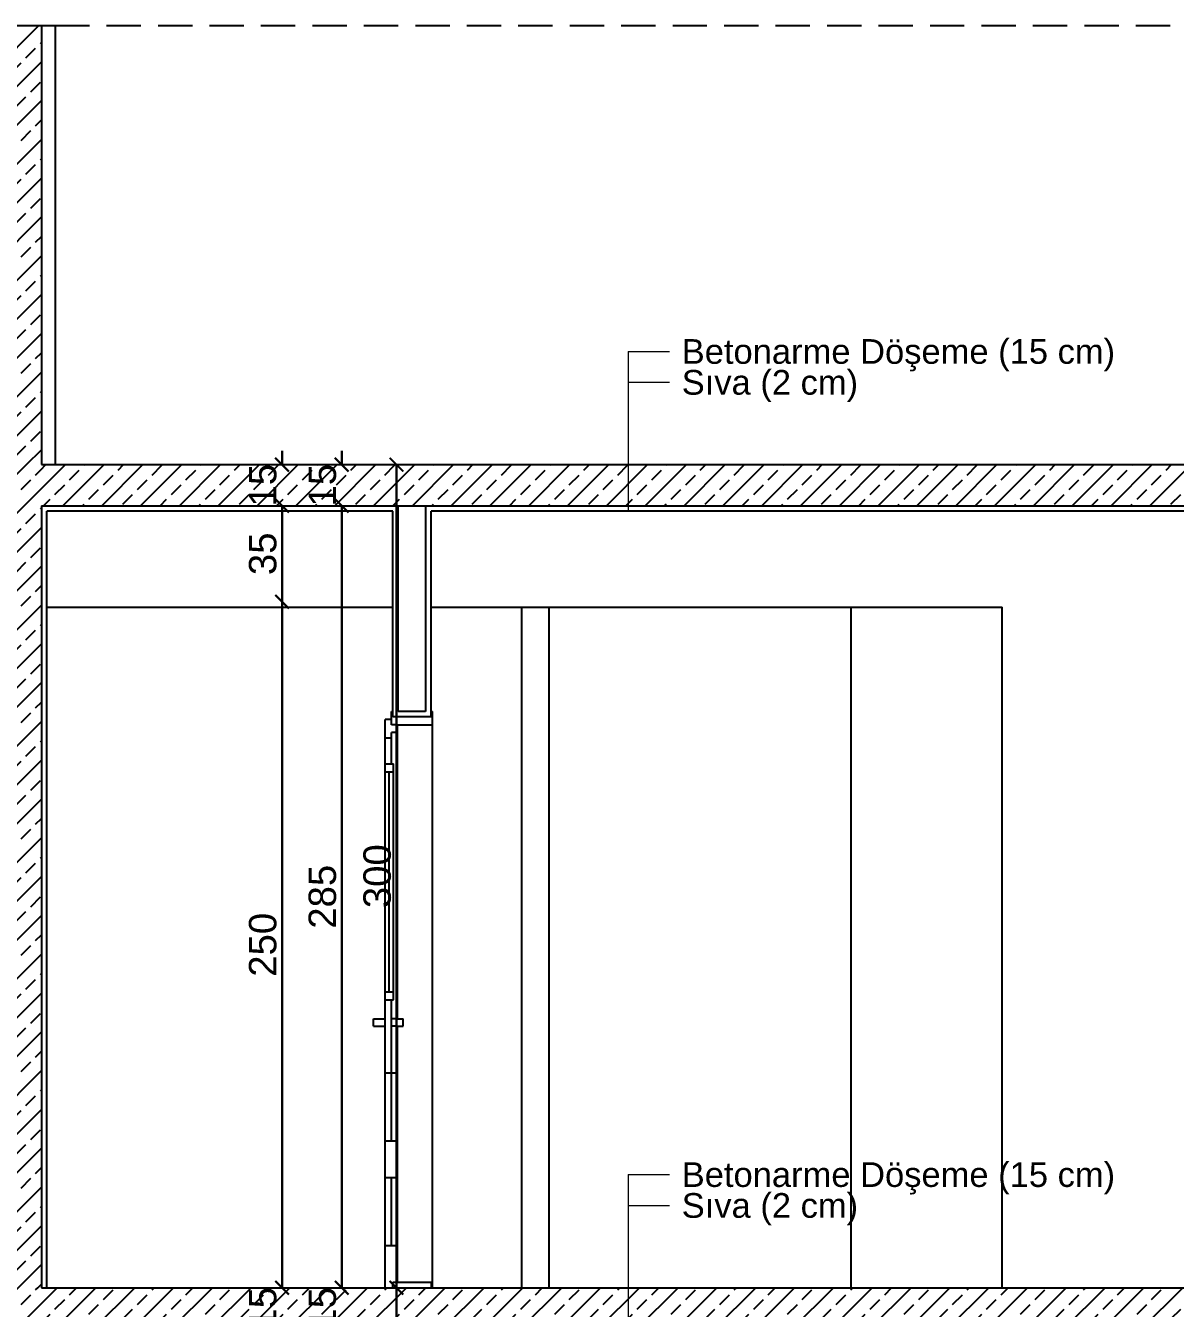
# Model space of a CAD drawing. Header units: millimetres. Extents: x 2232 to 85269, y -3593 to 5869.
# Drawn here: x 77596.1 to 78014.9, y 3000.2 to 3467.7 of the extents above; entities that cross this region are included whole.
import ezdxf

# ---------------------------------------------------------------- set-up
doc = ezdxf.new("R2010")
doc.units = ezdxf.units.MM
doc.linetypes.add('DASHED4', pattern=[18.75, 12.5, -6.25])
doc.layers.add('Standart', color=7, linetype='Continuous')
doc.layers.add('ölçü iç', color=170, linetype='Continuous', lineweight=9)
doc.layers.add('ÖLÇÜ İÇ', color=7, linetype='Continuous', lineweight=9)
doc.styles.add('arial_1_18', font='arial.ttf', dxfattribs={"height": 0.2})
doc.styles.get("Standard").update_dxf_attribs({"font": 'arial.ttf'})
doc.dimstyles.new('zulay iç ölçü', dxfattribs={"dimtxt": 10, "dimasz": 5, "dimexe": 0.18, "dimexo": 0, "dimgap": 2, "dimtad": 3, "dimdec": 0, "dimzin": 0, "dimdsep": 46, "dimtxsty": 'Standard', "dimblk": 'ARCHTICK', "dimcen": 0.09, "dimse1": 1, "dimse2": 1, "dimadec": 0, "dimazin": 0, "dimtfac": 1, "dimtdec": 0, "dimtix": 1, "dimtofl": 0, "dimtmove": 0, "dimatfit": 3, "dimldrblk": 'ARCHTICK', "dimfxl": 1, "dimtolj": 1, "dimtzin": 0, "dimarcsym": 0})
pattern_1 = [(45, (0, 0), (-7.071068, 7.071068), []), (45, (7.071, 0), (-7.071068, 7.071068), [5, -2.5])]

# ---------------------------------------------------------------- blocks, each defined once
blk = doc.blocks.new('IDE567Entity8246')
at = {"layer": 'Standart', "color": 123, "linetype": 'DASHED4', "lineweight": -3}
blk.add_lwpolyline([(1575, 1510), (2660, 1510)], dxfattribs=at)
blk = doc.blocks.new('IDE567Entity8290')
at = {"layer": 'Standart', "color": 173, "linetype": 'Continuous', "lineweight": 5}
for points in [[(1783.79, 1391.25), (1783.79, 1333)], [(1783.79, 1391.25), (1798.79, 1391.25)], [(1783.79, 1380), (1798.79, 1380)]]:
    blk.add_lwpolyline(points, dxfattribs=at)
at = {"layer": 'Standart', "color": 173, "linetype": 'Continuous', "lineweight": 5, "style": 'arial_1_18'}
for s, p in [('Betonarme Döşeme (15 cm)', (1803.29, 1386.75)), ('Sıva (2 cm)', (1803.29, 1375.5))]:
    blk.add_text(s, height=9, dxfattribs=at).set_placement(p)
blk = doc.blocks.new('IDE567Entity8295')
at = {"layer": 'Standart', "color": 173, "linetype": 'Continuous', "lineweight": 5}
for points in [[(1783.79, 1091.25), (1783.79, 1033)], [(1783.79, 1091.25), (1798.79, 1091.25)], [(1783.79, 1080), (1798.79, 1080)]]:
    blk.add_lwpolyline(points, dxfattribs=at)
at = {"layer": 'Standart', "color": 173, "linetype": 'Continuous', "lineweight": 5, "style": 'arial_1_18'}
for s, p in [('Betonarme Döşeme (15 cm)', (1803.29, 1086.75)), ('Sıva (2 cm)', (1803.29, 1075.5))]:
    blk.add_text(s, height=9, dxfattribs=at).set_placement(p)
blk = doc.blocks.new('IDE567Entity8309')
at = {"layer": 'Standart', "linetype": 'Continuous', "lineweight": -3}
h = blk.add_hatch(dxfattribs=at)
h.set_pattern_fill('ANSI33', color=171, scale=40, style=0)
h.set_pattern_definition(pattern_1)
h.paths.add_polyline_path([(1570, 1350), (1545, 1350), (1545, 1510), (1570, 1510)])
blk = doc.blocks.new('IDE567Entity8312')
at = {"layer": 'Standart', "linetype": 'Continuous', "lineweight": -3}
h = blk.add_hatch(dxfattribs=at)
h.set_pattern_fill('ANSI33', color=171, scale=40, style=0)
h.set_pattern_definition(pattern_1)
h.paths.add_polyline_path([(2175, 1335), (1570, 1335), (1570, 1350), (2175, 1350)])
blk = doc.blocks.new('IDE567Entity8314')
at = {"layer": 'Standart', "linetype": 'Continuous', "lineweight": -3}
h = blk.add_hatch(dxfattribs=at)
h.set_pattern_fill('ANSI33', color=171, scale=40, style=0)
h.set_pattern_definition(pattern_1)
h.paths.add_polyline_path([(1570, 1050), (1545, 1050), (1545, 1350), (1570, 1350)])
blk = doc.blocks.new('IDE567Entity8325')
at = {"layer": 'Standart', "linetype": 'Continuous', "lineweight": -3}
h = blk.add_hatch(dxfattribs=at)
h.set_pattern_fill('ANSI33', color=171, scale=40, style=0)
h.set_pattern_definition(pattern_1)
h.paths.add_polyline_path([(2175, 1035), (1570, 1035), (1570, 1050), (2175, 1050)])
blk = doc.blocks.new('IDE567Entity8327')
at = {"layer": 'Standart', "linetype": 'Continuous', "lineweight": -3}
h = blk.add_hatch(dxfattribs=at)
h.set_pattern_fill('ANSI33', color=171, scale=40, style=0)
h.set_pattern_definition(pattern_1)
h.paths.add_polyline_path([(1570, 750), (1545, 750), (1545, 1050), (1570, 1050)])
blk = doc.blocks.new('IDE567Entity8377')
at = {"layer": 'Standart', "color": 134, "linetype": 'Continuous', "lineweight": -3}
for points in [[(1697.5, 1260), (1698, 1260)], [(1697.5, 1257.14), (1697.5, 1260)], [(1712, 1260), (1712.5, 1260)], [(1712.5, 1255.23), (1712.5, 1260)], [(1695.25, 1250.45), (1695.25, 1257.14)], [(1697.5, 1257.14), (1695.25, 1257.14)], [(1697.5, 1255.23), (1697.5, 1257.14)], [(1699.75, 1255.23), (1697.5, 1255.23)], [(1699.75, 1252.36), (1699.75, 1255.23)], [(1699.75, 1255.23), (1712.5, 1255.23)], [(1712.5, 1050), (1712.5, 1255.23)], [(1695.25, 1250.45), (1697.5, 1250.45)], [(1695.25, 1240.91), (1695.25, 1250.45)], [(1697.5, 1250.45), (1697.5, 1252.36)], [(1699.75, 1252.36), (1697.5, 1252.36)], [(1697.5, 1240.91), (1697.5, 1250.45)], [(1699.75, 1148.02), (1699.75, 1252.36)], [(1695.25, 1240.91), (1697.5, 1240.91)], [(1695.25, 1238.05), (1695.25, 1240.91)], [(1697.5, 1240.91), (1698.25, 1240.91)], [(1698.25, 1238.05), (1698.25, 1240.91)], [(1695.25, 1238.05), (1696.69, 1238.05)], [(1695.25, 1157.86), (1695.25, 1238.05)], [(1696.69, 1157.86), (1696.69, 1238.05)], [(1696.69, 1238.05), (1698.25, 1238.05)], [(1698.25, 1157.86), (1698.25, 1238.05)], [(1695.25, 1157.86), (1696.69, 1157.86)], [(1695.25, 1155), (1695.25, 1157.86)], [(1695.25, 1155), (1697.5, 1155)], [(1695.25, 1148.02), (1695.25, 1155)], [(1696.69, 1157.86), (1698.25, 1157.86)], [(1697.5, 1148.02), (1697.5, 1155)], [(1697.5, 1155), (1698.25, 1155)], [(1698.25, 1155), (1698.25, 1157.86)], [(1691, 1145.32), (1691, 1148.02)], [(1691, 1148.02), (1695.25, 1148.02)], [(1695.25, 1145.32), (1695.25, 1148.02)], [(1697.5, 1145.32), (1697.5, 1148.02)], [(1699.75, 1148.02), (1697.5, 1148.02)], [(1699.75, 1148.02), (1701.75, 1148.02)], [(1701.75, 1145.32), (1701.75, 1148.02)], [(1691, 1145.32), (1695.25, 1145.32)], [(1695.25, 1128.37), (1695.25, 1145.32)], [(1697.5, 1128.37), (1697.5, 1145.32)], [(1699.75, 1145.32), (1697.5, 1145.32)], [(1699.75, 1145.32), (1701.75, 1145.32)], [(1699.75, 1128.37), (1699.75, 1145.32)], [(1695.25, 1128.37), (1697.5, 1128.37)], [(1695.25, 1103.55), (1695.25, 1128.37)], [(1697.5, 1128.37), (1699.75, 1128.37)], [(1697.5, 1103.55), (1697.5, 1128.37)], [(1699.75, 1103.55), (1699.75, 1128.37)], [(1695.25, 1103.55), (1697.5, 1103.55)], [(1695.25, 1090.19), (1695.25, 1103.55)], [(1697.5, 1103.55), (1699.75, 1103.55)], [(1699.75, 1090.19), (1699.75, 1103.55)], [(1695.25, 1090.19), (1697.5, 1090.19)], [(1695.25, 1065.37), (1695.25, 1090.19)], [(1697.5, 1065.37), (1697.5, 1090.19)], [(1697.5, 1090.19), (1699.75, 1090.19)], [(1699.75, 1065.37), (1699.75, 1090.19)], [(1695.25, 1065.37), (1697.5, 1065.37)], [(1695.25, 1050), (1695.25, 1065.37)], [(1697.5, 1065.37), (1699.75, 1065.37)], [(1699.75, 1052.05), (1699.75, 1065.37)]]:
    blk.add_lwpolyline(points, dxfattribs=at)
blk = doc.blocks.new('IDE567Entity8389')
at = {"layer": 'Standart', "color": 159, "linetype": 'Continuous', "lineweight": -3}
blk.add_lwpolyline([(1920, 1050), (1920, 1298)], dxfattribs=at)
blk = doc.blocks.new('IDE567Entity8397')
at = {"layer": 'Standart', "color": 159, "linetype": 'Continuous', "lineweight": -3}
blk.add_lwpolyline([(1572, 1298), (1698, 1298)], dxfattribs=at)
blk = doc.blocks.new('IDE567Entity8398')
at = {"layer": 'Standart', "color": 159, "linetype": 'Continuous', "lineweight": -3}
blk.add_lwpolyline([(1712, 1298), (1745, 1298)], dxfattribs=at)
blk = doc.blocks.new('IDE567Entity8418')
at = {"layer": 'Standart', "color": 159, "linetype": 'Continuous', "lineweight": -3}
blk.add_lwpolyline([(1745, 1050), (1745, 1298)], dxfattribs=at)
blk = doc.blocks.new('IDE567Entity8419')
at = {"layer": 'Standart', "color": 159, "linetype": 'Continuous', "lineweight": -3}
blk.add_lwpolyline([(1755, 1050), (1755, 1298)], dxfattribs=at)
blk = doc.blocks.new('IDE567Entity8420')
at = {"layer": 'Standart', "color": 159, "linetype": 'Continuous', "lineweight": -3}
blk.add_lwpolyline([(1865, 1050), (1865, 1298)], dxfattribs=at)
blk = doc.blocks.new('IDE567Entity9310')
at = {"layer": 'Standart', "color": 159, "linetype": 'Continuous', "lineweight": -3}
blk.add_lwpolyline([(1570, 1510), (1570, 1350)], dxfattribs=at)
blk = doc.blocks.new('IDE567Entity9311')
at = {"layer": 'Standart', "color": 159, "linetype": 'Continuous', "lineweight": -3}
blk.add_lwpolyline([(1315, 1510), (1570, 1510)], dxfattribs=at)
blk = doc.blocks.new('IDE567Entity9319')
at = {"layer": 'Standart', "color": 159, "linetype": 'Continuous', "lineweight": -3}
blk.add_lwpolyline([(1570, 1335), (1700, 1335)], dxfattribs=at)
blk = doc.blocks.new('IDE567Entity9320')
at = {"layer": 'Standart', "color": 159, "linetype": 'Continuous', "lineweight": -3}
blk.add_lwpolyline([(1700, 1335), (1710, 1335)], dxfattribs=at)
blk = doc.blocks.new('IDE567Entity9321')
at = {"layer": 'Standart', "color": 159, "linetype": 'Continuous', "lineweight": -3}
blk.add_lwpolyline([(1710, 1335), (2175, 1335)], dxfattribs=at)
blk = doc.blocks.new('IDE567Entity9322')
at = {"layer": 'Standart', "color": 159, "linetype": 'Continuous', "lineweight": -3}
blk.add_lwpolyline([(1570, 1350), (1575, 1350)], dxfattribs=at)
blk = doc.blocks.new('IDE567Entity9380')
at = {"layer": 'Standart', "color": 159, "linetype": 'Continuous', "lineweight": -3}
blk.add_lwpolyline([(1570, 1050), (1572, 1050)], dxfattribs=at)
blk = doc.blocks.new('IDE567Entity9643')
at = {"layer": 'Standart', "color": 159, "linetype": 'Continuous', "lineweight": -3}
blk.add_lwpolyline([(1570, 1335), (1570, 1050)], dxfattribs=at)
blk = doc.blocks.new('IDE567Entity9678')
at = {"layer": 'Standart', "color": 166, "linetype": 'Continuous', "lineweight": -3}
blk.add_lwpolyline([(1710, 1260.05), (1700, 1260.05)], dxfattribs=at)
blk = doc.blocks.new('IDE567Entity9679')
at = {"layer": 'Standart', "color": 166, "linetype": 'Continuous', "lineweight": -3}
blk.add_lwpolyline([(1700, 1260.05), (1700, 1335)], dxfattribs=at)
blk = doc.blocks.new('IDE567Entity9680')
at = {"layer": 'Standart', "color": 166, "linetype": 'Continuous', "lineweight": -3}
blk.add_lwpolyline([(1710, 1335), (1710, 1260.05)], dxfattribs=at)
blk = doc.blocks.new('IDE567Entity9830')
at = {"layer": 'Standart', "color": 11, "linetype": 'Continuous', "lineweight": -3}
blk.add_lwpolyline([(1570, 1510), (1575, 1510)], dxfattribs=at)
blk = doc.blocks.new('IDE567Entity9831')
at = {"layer": 'Standart', "color": 11, "linetype": 'Continuous', "lineweight": -3}
blk.add_lwpolyline([(1575, 1510), (1575, 1350)], dxfattribs=at)
blk = doc.blocks.new('IDE567Entity9836')
at = {"layer": 'Standart', "color": 11, "linetype": 'Continuous', "lineweight": -3}
blk.add_lwpolyline([(2173, 1333), (1712, 1333)], dxfattribs=at)
blk = doc.blocks.new('IDE567Entity9837')
at = {"layer": 'Standart', "color": 11, "linetype": 'Continuous', "lineweight": -3}
blk.add_lwpolyline([(1712, 1258.05), (1712, 1260)], dxfattribs=at)
blk = doc.blocks.new('IDE567Entity9838')
at = {"layer": 'Standart', "color": 11, "linetype": 'Continuous', "lineweight": -3}
blk.add_lwpolyline([(1712, 1258.05), (1698, 1258.05)], dxfattribs=at)
blk = doc.blocks.new('IDE567Entity9839')
at = {"layer": 'Standart', "color": 11, "linetype": 'Continuous', "lineweight": -3}
blk.add_lwpolyline([(1698, 1258.05), (1698, 1260)], dxfattribs=at)
blk = doc.blocks.new('IDE567Entity9840')
at = {"layer": 'Standart', "color": 11, "linetype": 'Continuous', "lineweight": -3}
blk.add_lwpolyline([(1698, 1333), (1572, 1333)], dxfattribs=at)
blk = doc.blocks.new('IDE567Entity9841')
at = {"layer": 'Standart', "color": 11, "linetype": 'Continuous', "lineweight": -3}
blk.add_lwpolyline([(1572, 1050), (1572, 1333)], dxfattribs=at)
blk = doc.blocks.new('IDE567Entity9872')
at = {"layer": 'Standart', "color": 11, "linetype": 'Continuous', "lineweight": -3}
blk.add_lwpolyline([(1698, 1050), (1698, 1052.05)], dxfattribs=at)
blk = doc.blocks.new('IDE567Entity9873')
at = {"layer": 'Standart', "color": 11, "linetype": 'Continuous', "lineweight": -3}
blk.add_lwpolyline([(1698, 1052.05), (1699.75, 1052.05)], dxfattribs=at)
blk = doc.blocks.new('IDE567Entity9874')
at = {"layer": 'Standart', "color": 11, "linetype": 'Continuous', "lineweight": -3}
blk.add_lwpolyline([(1712, 1052.05), (1712, 1050)], dxfattribs=at)
blk = doc.blocks.new('IDE567Entity10054')
at = {"layer": 'Standart', "color": 159, "linetype": 'Continuous', "lineweight": -3}
blk.add_lwpolyline([(1745, 1298), (1755, 1298)], dxfattribs=at)
blk = doc.blocks.new('IDE567Entity10055')
at = {"layer": 'Standart', "color": 159, "linetype": 'Continuous', "lineweight": -3}
blk.add_lwpolyline([(1755, 1298), (1865, 1298)], dxfattribs=at)
blk = doc.blocks.new('IDE567Entity10056')
at = {"layer": 'Standart', "color": 159, "linetype": 'Continuous', "lineweight": -3}
blk.add_lwpolyline([(1865, 1298), (1920, 1298)], dxfattribs=at)
blk = doc.blocks.new('IDE567Entity10663')
at = {"layer": 'Standart', "color": 159, "linetype": 'Continuous', "lineweight": -3}
blk.add_lwpolyline([(1575, 1350), (2175, 1350)], dxfattribs=at)
blk = doc.blocks.new('IDE567Entity10699')
at = {"layer": 'Standart', "color": 159, "linetype": 'Continuous', "lineweight": -3}
blk.add_lwpolyline([(1572, 1050), (1695.25, 1050)], dxfattribs=at)
blk = doc.blocks.new('IDE567Entity10700')
at = {"layer": 'Standart', "color": 159, "linetype": 'Continuous', "lineweight": -3}
blk.add_lwpolyline([(1695.25, 1050), (1698, 1050)], dxfattribs=at)
blk = doc.blocks.new('IDE567Entity10701')
at = {"layer": 'Standart', "color": 159, "linetype": 'Continuous', "lineweight": -3}
blk.add_lwpolyline([(1698, 1050), (1712, 1050)], dxfattribs=at)
blk = doc.blocks.new('IDE567Entity10702')
at = {"layer": 'Standart', "color": 159, "linetype": 'Continuous', "lineweight": -3}
blk.add_lwpolyline([(1712, 1050), (1712.5, 1050)], dxfattribs=at)
blk = doc.blocks.new('IDE567Entity10703')
at = {"layer": 'Standart', "color": 159, "linetype": 'Continuous', "lineweight": -3}
blk.add_lwpolyline([(1712.5, 1050), (1745, 1050)], dxfattribs=at)
blk = doc.blocks.new('IDE567Entity10704')
at = {"layer": 'Standart', "color": 159, "linetype": 'Continuous', "lineweight": -3}
blk.add_lwpolyline([(1745, 1050), (1755, 1050)], dxfattribs=at)
blk = doc.blocks.new('IDE567Entity10705')
at = {"layer": 'Standart', "color": 159, "linetype": 'Continuous', "lineweight": -3}
blk.add_lwpolyline([(1755, 1050), (1865, 1050)], dxfattribs=at)
blk = doc.blocks.new('IDE567Entity10706')
at = {"layer": 'Standart', "color": 159, "linetype": 'Continuous', "lineweight": -3}
blk.add_lwpolyline([(1865, 1050), (1920, 1050)], dxfattribs=at)
blk = doc.blocks.new('IDE567Entity10707')
at = {"layer": 'Standart', "color": 159, "linetype": 'Continuous', "lineweight": -3}
blk.add_lwpolyline([(1920, 1050), (2070, 1050)], dxfattribs=at)
blk = doc.blocks.new('IDE567Entity10917')
at = {"layer": 'Standart', "color": 11, "linetype": 'Continuous', "lineweight": -3}
blk.add_lwpolyline([(1712, 1260), (1712, 1333)], dxfattribs=at)
blk = doc.blocks.new('IDE567Entity10918')
at = {"layer": 'Standart', "color": 11, "linetype": 'Continuous', "lineweight": -3}
blk.add_lwpolyline([(1698, 1260), (1698, 1333)], dxfattribs=at)
blk = doc.blocks.new('IDE567Entity10923')
at = {"layer": 'Standart', "color": 11, "linetype": 'Continuous', "lineweight": -3}
blk.add_lwpolyline([(1699.75, 1052.05), (1712, 1052.05)], dxfattribs=at)
blk = doc.blocks.new('_ArchTick')
at = {"color": 0, "linetype": 'ByBlock', "const_width": 0.15}
blk.add_lwpolyline([(-0.5, -0.5), (0.5, 0.5)], dxfattribs=at)
blk = doc.blocks.new('*D2435')
at = {"layer": 'Defpoints', "color": 0, "transparency": 16777216}
for p in [(661197.5, -126478.54), (661197.5, -126493.54), (661204.5, -126493.54)]:
    blk.add_point(p, dxfattribs=at)
at = {"layer": 'ÖLÇÜ İÇ', "color": 0, "lineweight": -2, "transparency": 16777216}
for p, q in [((661204.5, -126478.54), (661204.5, -126473.54)), ((661204.5, -126493.54), (661204.5, -126498.54))]:
    blk.add_line(p, q, dxfattribs=at)
at = {"layer": 'ÖLÇÜ İÇ', "color": 0, "lineweight": -2, "transparency": 16777216, "xscale": 5, "yscale": 5, "zscale": 5}
for p, rotation in [((661204.5, -126478.54), 270), ((661204.5, -126493.54), 90)]:
    blk.add_blockref('_ArchTick', p, dxfattribs=dict(at, rotation=rotation))
at = {"layer": 'ÖLÇÜ İÇ', "color": 0, "transparency": 16777216, "insert": (661197.5, -126486.04), "char_height": 10, "attachment_point": 5, "rotation": 90}
blk.add_mtext('\\A1;15', dxfattribs=at)
blk = doc.blocks.new('*D2436')
at = {"layer": 'Defpoints', "color": 0, "transparency": 16777216}
for p in [(661197.5, -126493.54), (661177.16, -126528.54), (661204.5, -126528.54)]:
    blk.add_point(p, dxfattribs=at)
at = {"layer": 'ÖLÇÜ İÇ', "color": 0, "lineweight": -2, "transparency": 16777216}
blk.add_line((661204.5, -126493.54), (661204.5, -126528.54), dxfattribs=at)
at = {"layer": 'ÖLÇÜ İÇ', "color": 0, "lineweight": -2, "transparency": 16777216, "xscale": 5, "yscale": 5, "zscale": 5}
for p, rotation in [((661204.5, -126493.54), 90), ((661204.5, -126528.54), 270)]:
    blk.add_blockref('_ArchTick', p, dxfattribs=dict(at, rotation=rotation))
at = {"layer": 'ÖLÇÜ İÇ', "color": 0, "transparency": 16777216, "insert": (661197.5, -126511.04), "char_height": 10, "attachment_point": 5, "rotation": 90}
blk.add_mtext('\\A1;35', dxfattribs=at)
blk = doc.blocks.new('*D2437')
at = {"layer": 'Defpoints', "color": 0, "transparency": 16777216}
for p in [(661177.16, -126528.54), (661187, -126778.54), (661204.5, -126778.54)]:
    blk.add_point(p, dxfattribs=at)
at = {"layer": 'ÖLÇÜ İÇ', "color": 0, "lineweight": -2, "transparency": 16777216}
blk.add_line((661204.5, -126528.54), (661204.5, -126778.54), dxfattribs=at)
at = {"layer": 'ÖLÇÜ İÇ', "color": 0, "lineweight": -2, "transparency": 16777216, "xscale": 5, "yscale": 5, "zscale": 5}
for p, rotation in [((661204.5, -126528.54), 90), ((661204.5, -126778.54), 270)]:
    blk.add_blockref('_ArchTick', p, dxfattribs=dict(at, rotation=rotation))
at = {"layer": 'ÖLÇÜ İÇ', "color": 0, "transparency": 16777216, "insert": (661197.5, -126653.54), "char_height": 10, "attachment_point": 5, "rotation": 90}
blk.add_mtext('\\A1;250', dxfattribs=at)
blk = doc.blocks.new('*D2438')
at = {"layer": 'Defpoints', "color": 0, "transparency": 16777216}
for p in [(661246.19, -126478.54), (661246.19, -126778.54), (661246.19, -126778.54)]:
    blk.add_point(p, dxfattribs=at)
at = {"layer": 'ÖLÇÜ İÇ', "color": 0, "lineweight": -2, "transparency": 16777216}
blk.add_line((661246.19, -126478.54), (661246.19, -126778.54), dxfattribs=at)
at = {"layer": 'ÖLÇÜ İÇ', "color": 0, "lineweight": -2, "transparency": 16777216, "xscale": 5, "yscale": 5, "zscale": 5}
for p, rotation in [((661246.19, -126478.54), 90), ((661246.19, -126778.54), 270)]:
    blk.add_blockref('_ArchTick', p, dxfattribs=dict(at, rotation=rotation))
at = {"layer": 'ÖLÇÜ İÇ', "color": 0, "transparency": 16777216, "insert": (661239.19, -126628.54), "char_height": 10, "attachment_point": 5, "rotation": 90}
blk.add_mtext('\\A1;300', dxfattribs=at)
blk = doc.blocks.new('*D2439')
at = {"layer": 'Defpoints', "color": 0, "transparency": 16777216}
for p in [(661220.99, -126478.54), (661178.88, -126493.54), (661226.24, -126493.54)]:
    blk.add_point(p, dxfattribs=at)
at = {"layer": 'ÖLÇÜ İÇ', "color": 0, "lineweight": -2, "transparency": 16777216}
for p, q in [((661226.24, -126478.54), (661226.24, -126473.54)), ((661226.24, -126493.54), (661226.24, -126498.54))]:
    blk.add_line(p, q, dxfattribs=at)
at = {"layer": 'ÖLÇÜ İÇ', "color": 0, "lineweight": -2, "transparency": 16777216, "xscale": 5, "yscale": 5, "zscale": 5}
for p, rotation in [((661226.24, -126478.54), 270), ((661226.24, -126493.54), 90)]:
    blk.add_blockref('_ArchTick', p, dxfattribs=dict(at, rotation=rotation))
at = {"layer": 'ÖLÇÜ İÇ', "color": 0, "transparency": 16777216, "insert": (661219.24, -126486.04), "char_height": 10, "attachment_point": 5, "rotation": 90}
blk.add_mtext('\\A1;15', dxfattribs=at)
blk = doc.blocks.new('*D2440')
at = {"layer": 'Defpoints', "color": 0, "transparency": 16777216}
for p in [(661178.88, -126493.54), (661226.24, -126778.54), (661226.24, -126778.54)]:
    blk.add_point(p, dxfattribs=at)
at = {"layer": 'ÖLÇÜ İÇ', "color": 0, "lineweight": -2, "transparency": 16777216}
blk.add_line((661226.24, -126493.54), (661226.24, -126778.54), dxfattribs=at)
at = {"layer": 'ÖLÇÜ İÇ', "color": 0, "lineweight": -2, "transparency": 16777216, "xscale": 5, "yscale": 5, "zscale": 5}
for p, rotation in [((661226.24, -126493.54), 90), ((661226.24, -126778.54), 270)]:
    blk.add_blockref('_ArchTick', p, dxfattribs=dict(at, rotation=rotation))
at = {"layer": 'ÖLÇÜ İÇ', "color": 0, "transparency": 16777216, "insert": (661219.24, -126636.04), "char_height": 10, "attachment_point": 5, "rotation": 90}
blk.add_mtext('\\A1;285', dxfattribs=at)
blk = doc.blocks.new('*D2441')
at = {"layer": 'Defpoints', "color": 0, "transparency": 16777216}
for p in [(661197.5, -126778.54), (661197.5, -126793.54), (661204.5, -126793.54)]:
    blk.add_point(p, dxfattribs=at)
at = {"layer": 'ÖLÇÜ İÇ', "color": 0, "lineweight": -2, "transparency": 16777216}
for p, q in [((661204.5, -126778.54), (661204.5, -126773.54)), ((661204.5, -126793.54), (661204.5, -126798.54))]:
    blk.add_line(p, q, dxfattribs=at)
at = {"layer": 'ÖLÇÜ İÇ', "color": 0, "lineweight": -2, "transparency": 16777216, "xscale": 5, "yscale": 5, "zscale": 5}
for p, rotation in [((661204.5, -126778.54), 270), ((661204.5, -126793.54), 90)]:
    blk.add_blockref('_ArchTick', p, dxfattribs=dict(at, rotation=rotation))
at = {"layer": 'ÖLÇÜ İÇ', "color": 0, "transparency": 16777216, "insert": (661197.5, -126786.04), "char_height": 10, "attachment_point": 5, "rotation": 90}
blk.add_mtext('\\A1;15', dxfattribs=at)
blk = doc.blocks.new('*D2444')
at = {"layer": 'Defpoints', "color": 0, "transparency": 16777216}
for p in [(661246.19, -126778.54), (661246.19, -127078.54), (661246.19, -127078.54)]:
    blk.add_point(p, dxfattribs=at)
at = {"layer": 'ÖLÇÜ İÇ', "color": 0, "lineweight": -2, "transparency": 16777216}
blk.add_line((661246.19, -126778.54), (661246.19, -127078.54), dxfattribs=at)
at = {"layer": 'ÖLÇÜ İÇ', "color": 0, "lineweight": -2, "transparency": 16777216, "xscale": 5, "yscale": 5, "zscale": 5}
for p, rotation in [((661246.19, -126778.54), 90), ((661246.19, -127078.54), 270)]:
    blk.add_blockref('_ArchTick', p, dxfattribs=dict(at, rotation=rotation))
at = {"layer": 'ÖLÇÜ İÇ', "color": 0, "transparency": 16777216, "insert": (661239.19, -126928.54), "char_height": 10, "attachment_point": 5, "rotation": 90}
blk.add_mtext('\\A1;300', dxfattribs=at)
blk = doc.blocks.new('*D2445')
at = {"layer": 'Defpoints', "color": 0, "transparency": 16777216}
for p in [(661220.99, -126478.54), (661178.88, -126493.54), (661226.24, -126493.54)]:
    blk.add_point(p, dxfattribs=at)
at = {"layer": 'ÖLÇÜ İÇ', "color": 0, "lineweight": -2, "transparency": 16777216}
for p, q in [((661226.24, -126478.54), (661226.24, -126473.54)), ((661226.24, -126493.54), (661226.24, -126498.54))]:
    blk.add_line(p, q, dxfattribs=at)
at = {"layer": 'ÖLÇÜ İÇ', "color": 0, "lineweight": -2, "transparency": 16777216, "xscale": 5, "yscale": 5, "zscale": 5}
for p, rotation in [((661226.24, -126478.54), 270), ((661226.24, -126493.54), 90)]:
    blk.add_blockref('_ArchTick', p, dxfattribs=dict(at, rotation=rotation))
at = {"layer": 'ÖLÇÜ İÇ', "color": 0, "transparency": 16777216, "insert": (661219.24, -126486.04), "char_height": 10, "attachment_point": 5, "rotation": 90}
blk.add_mtext('\\A1;15', dxfattribs=at)
blk = doc.blocks.new('*D2446')
at = {"layer": 'Defpoints', "color": 0, "transparency": 16777216}
for p in [(661178.88, -126493.54), (661226.24, -126778.54), (661226.24, -126778.54)]:
    blk.add_point(p, dxfattribs=at)
at = {"layer": 'ÖLÇÜ İÇ', "color": 0, "lineweight": -2, "transparency": 16777216}
blk.add_line((661226.24, -126493.54), (661226.24, -126778.54), dxfattribs=at)
at = {"layer": 'ÖLÇÜ İÇ', "color": 0, "lineweight": -2, "transparency": 16777216, "xscale": 5, "yscale": 5, "zscale": 5}
for p, rotation in [((661226.24, -126493.54), 90), ((661226.24, -126778.54), 270)]:
    blk.add_blockref('_ArchTick', p, dxfattribs=dict(at, rotation=rotation))
at = {"layer": 'ÖLÇÜ İÇ', "color": 0, "transparency": 16777216, "insert": (661219.24, -126636.04), "char_height": 10, "attachment_point": 5, "rotation": 90}
blk.add_mtext('\\A1;285', dxfattribs=at)
blk = doc.blocks.new('*D2451')
at = {"layer": 'Defpoints', "color": 0, "transparency": 16777216}
for p in [(661220.99, -126478.54), (661178.88, -126493.54), (661226.24, -126493.54)]:
    blk.add_point(p, dxfattribs=at)
at = {"layer": 'ÖLÇÜ İÇ', "color": 0, "lineweight": -2, "transparency": 16777216}
for p, q in [((661226.24, -126478.54), (661226.24, -126473.54)), ((661226.24, -126493.54), (661226.24, -126498.54))]:
    blk.add_line(p, q, dxfattribs=at)
at = {"layer": 'ÖLÇÜ İÇ', "color": 0, "lineweight": -2, "transparency": 16777216, "xscale": 5, "yscale": 5, "zscale": 5}
for p, rotation in [((661226.24, -126478.54), 270), ((661226.24, -126493.54), 90)]:
    blk.add_blockref('_ArchTick', p, dxfattribs=dict(at, rotation=rotation))
at = {"layer": 'ÖLÇÜ İÇ', "color": 0, "transparency": 16777216, "insert": (661219.24, -126486.04), "char_height": 10, "attachment_point": 5, "rotation": 90}
blk.add_mtext('\\A1;15', dxfattribs=at)
blk = doc.blocks.new('*D2452')
at = {"layer": 'Defpoints', "color": 0, "transparency": 16777216}
for p in [(661178.88, -126493.54), (661226.24, -126778.54), (661226.24, -126778.54)]:
    blk.add_point(p, dxfattribs=at)
at = {"layer": 'ÖLÇÜ İÇ', "color": 0, "lineweight": -2, "transparency": 16777216}
blk.add_line((661226.24, -126493.54), (661226.24, -126778.54), dxfattribs=at)
at = {"layer": 'ÖLÇÜ İÇ', "color": 0, "lineweight": -2, "transparency": 16777216, "xscale": 5, "yscale": 5, "zscale": 5}
for p, rotation in [((661226.24, -126493.54), 90), ((661226.24, -126778.54), 270)]:
    blk.add_blockref('_ArchTick', p, dxfattribs=dict(at, rotation=rotation))
at = {"layer": 'ÖLÇÜ İÇ', "color": 0, "transparency": 16777216, "insert": (661219.24, -126636.04), "char_height": 10, "attachment_point": 5, "rotation": 90}
blk.add_mtext('\\A1;285', dxfattribs=at)
blk = doc.blocks.new('*D2454')
at = {"layer": 'Defpoints', "color": 0, "transparency": 16777216}
for p in [(661220.99, -126478.54), (661178.88, -126493.54), (661226.24, -126493.54)]:
    blk.add_point(p, dxfattribs=at)
at = {"layer": 'ÖLÇÜ İÇ', "color": 0, "lineweight": -2, "transparency": 16777216}
for p, q in [((661226.24, -126478.54), (661226.24, -126473.54)), ((661226.24, -126493.54), (661226.24, -126498.54))]:
    blk.add_line(p, q, dxfattribs=at)
at = {"layer": 'ÖLÇÜ İÇ', "color": 0, "lineweight": -2, "transparency": 16777216, "xscale": 5, "yscale": 5, "zscale": 5}
for p, rotation in [((661226.24, -126478.54), 270), ((661226.24, -126493.54), 90)]:
    blk.add_blockref('_ArchTick', p, dxfattribs=dict(at, rotation=rotation))
at = {"layer": 'ÖLÇÜ İÇ', "color": 0, "transparency": 16777216, "insert": (661219.24, -126486.04), "char_height": 10, "attachment_point": 5, "rotation": 90}
blk.add_mtext('\\A1;15', dxfattribs=at)
blk = doc.blocks.new('*D2455')
at = {"layer": 'Defpoints', "color": 0, "transparency": 16777216}
for p in [(661178.88, -126493.54), (661226.24, -126778.54), (661226.24, -126778.54)]:
    blk.add_point(p, dxfattribs=at)
at = {"layer": 'ÖLÇÜ İÇ', "color": 0, "lineweight": -2, "transparency": 16777216}
blk.add_line((661226.24, -126493.54), (661226.24, -126778.54), dxfattribs=at)
at = {"layer": 'ÖLÇÜ İÇ', "color": 0, "lineweight": -2, "transparency": 16777216, "xscale": 5, "yscale": 5, "zscale": 5}
for p, rotation in [((661226.24, -126493.54), 90), ((661226.24, -126778.54), 270)]:
    blk.add_blockref('_ArchTick', p, dxfattribs=dict(at, rotation=rotation))
at = {"layer": 'ÖLÇÜ İÇ', "color": 0, "transparency": 16777216, "insert": (661219.24, -126636.04), "char_height": 10, "attachment_point": 5, "rotation": 90}
blk.add_mtext('\\A1;285', dxfattribs=at)
blk = doc.blocks.new('*D2456')
at = {"layer": 'Defpoints', "color": 0, "transparency": 16777216}
for p in [(661220.99, -126478.54), (661178.88, -126493.54), (661226.24, -126493.54)]:
    blk.add_point(p, dxfattribs=at)
at = {"layer": 'ÖLÇÜ İÇ', "color": 0, "lineweight": -2, "transparency": 16777216}
for p, q in [((661226.24, -126478.54), (661226.24, -126473.54)), ((661226.24, -126493.54), (661226.24, -126498.54))]:
    blk.add_line(p, q, dxfattribs=at)
at = {"layer": 'ÖLÇÜ İÇ', "color": 0, "lineweight": -2, "transparency": 16777216, "xscale": 5, "yscale": 5, "zscale": 5}
for p, rotation in [((661226.24, -126478.54), 270), ((661226.24, -126493.54), 90)]:
    blk.add_blockref('_ArchTick', p, dxfattribs=dict(at, rotation=rotation))
at = {"layer": 'ÖLÇÜ İÇ', "color": 0, "transparency": 16777216, "insert": (661219.24, -126486.04), "char_height": 10, "attachment_point": 5, "rotation": 90}
blk.add_mtext('\\A1;15', dxfattribs=at)
blk = doc.blocks.new('*D2457')
at = {"layer": 'Defpoints', "color": 0, "transparency": 16777216}
for p in [(661178.88, -126493.54), (661226.24, -126778.54), (661226.24, -126778.54)]:
    blk.add_point(p, dxfattribs=at)
at = {"layer": 'ÖLÇÜ İÇ', "color": 0, "lineweight": -2, "transparency": 16777216}
blk.add_line((661226.24, -126493.54), (661226.24, -126778.54), dxfattribs=at)
at = {"layer": 'ÖLÇÜ İÇ', "color": 0, "lineweight": -2, "transparency": 16777216, "xscale": 5, "yscale": 5, "zscale": 5}
for p, rotation in [((661226.24, -126493.54), 90), ((661226.24, -126778.54), 270)]:
    blk.add_blockref('_ArchTick', p, dxfattribs=dict(at, rotation=rotation))
at = {"layer": 'ÖLÇÜ İÇ', "color": 0, "transparency": 16777216, "insert": (661219.24, -126636.04), "char_height": 10, "attachment_point": 5, "rotation": 90}
blk.add_mtext('\\A1;285', dxfattribs=at)
blk = doc.blocks.new('*D2458')
at = {"layer": 'Defpoints', "color": 0, "transparency": 16777216}
for p in [(661220.99, -126478.54), (661178.88, -126493.54), (661226.24, -126493.54)]:
    blk.add_point(p, dxfattribs=at)
at = {"layer": 'ÖLÇÜ İÇ', "color": 0, "lineweight": -2, "transparency": 16777216}
for p, q in [((661226.24, -126478.54), (661226.24, -126473.54)), ((661226.24, -126493.54), (661226.24, -126498.54))]:
    blk.add_line(p, q, dxfattribs=at)
at = {"layer": 'ÖLÇÜ İÇ', "color": 0, "lineweight": -2, "transparency": 16777216, "xscale": 5, "yscale": 5, "zscale": 5}
for p, rotation in [((661226.24, -126478.54), 270), ((661226.24, -126493.54), 90)]:
    blk.add_blockref('_ArchTick', p, dxfattribs=dict(at, rotation=rotation))
at = {"layer": 'ÖLÇÜ İÇ', "color": 0, "transparency": 16777216, "insert": (661219.24, -126486.04), "char_height": 10, "attachment_point": 5, "rotation": 90}
blk.add_mtext('\\A1;15', dxfattribs=at)
blk = doc.blocks.new('*D2459')
at = {"layer": 'Defpoints', "color": 0, "transparency": 16777216}
for p in [(661178.88, -126493.54), (661226.24, -126778.54), (661226.24, -126778.54)]:
    blk.add_point(p, dxfattribs=at)
at = {"layer": 'ÖLÇÜ İÇ', "color": 0, "lineweight": -2, "transparency": 16777216}
blk.add_line((661226.24, -126493.54), (661226.24, -126778.54), dxfattribs=at)
at = {"layer": 'ÖLÇÜ İÇ', "color": 0, "lineweight": -2, "transparency": 16777216, "xscale": 5, "yscale": 5, "zscale": 5}
for p, rotation in [((661226.24, -126493.54), 90), ((661226.24, -126778.54), 270)]:
    blk.add_blockref('_ArchTick', p, dxfattribs=dict(at, rotation=rotation))
at = {"layer": 'ÖLÇÜ İÇ', "color": 0, "transparency": 16777216, "insert": (661219.24, -126636.04), "char_height": 10, "attachment_point": 5, "rotation": 90}
blk.add_mtext('\\A1;285', dxfattribs=at)
blk = doc.blocks.new('*D2460')
at = {"layer": 'Defpoints', "color": 0, "transparency": 16777216}
for p in [(661220.99, -126778.54), (661178.88, -126793.54), (661226.24, -126793.54)]:
    blk.add_point(p, dxfattribs=at)
at = {"layer": 'ÖLÇÜ İÇ', "color": 0, "lineweight": -2, "transparency": 16777216}
for p, q in [((661226.24, -126778.54), (661226.24, -126773.54)), ((661226.24, -126793.54), (661226.24, -126798.54))]:
    blk.add_line(p, q, dxfattribs=at)
at = {"layer": 'ÖLÇÜ İÇ', "color": 0, "lineweight": -2, "transparency": 16777216, "xscale": 5, "yscale": 5, "zscale": 5}
for p, rotation in [((661226.24, -126778.54), 270), ((661226.24, -126793.54), 90)]:
    blk.add_blockref('_ArchTick', p, dxfattribs=dict(at, rotation=rotation))
at = {"layer": 'ÖLÇÜ İÇ', "color": 0, "transparency": 16777216, "insert": (661219.24, -126786.04), "char_height": 10, "attachment_point": 5, "rotation": 90}
blk.add_mtext('\\A1;15', dxfattribs=at)
blk = doc.blocks.new('DFGFDGHN')
at = {"layer": 'ÖLÇÜ İÇ'}
for base, p1, p2, picture, middle in [((661226.24, -126493.54), (661220.99, -126478.54), (661178.88, -126493.54), '*D2439', (661219.24, -126486.04)), ((661226.24, -126493.54), (661220.99, -126478.54), (661178.88, -126493.54), '*D2445', (661219.24, -126486.04)), ((661226.24, -126493.54), (661220.99, -126478.54), (661178.88, -126493.54), '*D2451', (661219.24, -126486.04)), ((661226.24, -126493.54), (661220.99, -126478.54), (661178.88, -126493.54), '*D2454', (661219.24, -126486.04)), ((661226.24, -126493.54), (661220.99, -126478.54), (661178.88, -126493.54), '*D2456', (661219.24, -126486.04)), ((661226.24, -126493.54), (661220.99, -126478.54), (661178.88, -126493.54), '*D2458', (661219.24, -126486.04)), ((661204.5, -126493.54), (661197.5, -126478.54), (661197.5, -126493.54), '*D2435', (661197.5, -126486.04)), ((661246.19, -126778.54), (661246.19, -126478.54), (661246.19, -126778.54), '*D2438', (661239.19, -126628.54)), ((661204.5, -126528.54), (661197.5, -126493.54), (661177.16, -126528.54), '*D2436', (661197.5, -126511.04)), ((661204.5, -126778.54), (661177.16, -126528.54), (661187, -126778.54), '*D2437', (661197.5, -126653.54)), ((661226.24, -126793.54), (661220.99, -126778.54), (661178.88, -126793.54), '*D2460', (661219.24, -126786.04)), ((661204.5, -126793.54), (661197.5, -126778.54), (661197.5, -126793.54), '*D2441', (661197.5, -126786.04)), ((661246.19, -127078.54), (661246.19, -126778.54), (661246.19, -127078.54), '*D2444', (661239.19, -126928.54))]:
    dim = blk.add_linear_dim(base=base, p1=p1, p2=p2, angle=90, dimstyle='zulay iç ölçü', dxfattribs=at)
    dim.commit()
    dim.dimension.update_dxf_attribs({"geometry": picture, "text_midpoint": middle})
for picture in ['*D2440', '*D2446', '*D2452', '*D2455', '*D2457', '*D2459']:
    dim = blk.add_linear_dim(base=(661226.24, -126778.54), p1=(661178.88, -126493.54), p2=(661226.24, -126778.54), angle=90, dimstyle='zulay iç ölçü', override={"dimtmove": 1}, dxfattribs=at)
    dim.commit()
    dim.dimension.update_dxf_attribs({"geometry": picture, "text_midpoint": (661219.24, -126636.04)})

msp = doc.modelspace()

# ---------------------------------------------------------------- block references
at = {"layer": 'Standart'}
for name in ['IDE567Entity9311', 'IDE567Entity8309', 'IDE567Entity9310', 'IDE567Entity9830', 'IDE567Entity8246', 'IDE567Entity9831', 'IDE567Entity8290', 'IDE567Entity8314', 'IDE567Entity8312', 'IDE567Entity9322', 'IDE567Entity10663', 'IDE567Entity9319', 'IDE567Entity9643', 'IDE567Entity9320', 'IDE567Entity9679', 'IDE567Entity9321', 'IDE567Entity9680', 'IDE567Entity9840', 'IDE567Entity9841', 'IDE567Entity10918', 'IDE567Entity9836', 'IDE567Entity10917', 'IDE567Entity8397', 'IDE567Entity8398', 'IDE567Entity8418', 'IDE567Entity10054', 'IDE567Entity8419', 'IDE567Entity10055', 'IDE567Entity8420', 'IDE567Entity10056', 'IDE567Entity8389', 'IDE567Entity8377', 'IDE567Entity9839', 'IDE567Entity9678', 'IDE567Entity9837', 'IDE567Entity9838', 'IDE567Entity8295', 'IDE567Entity8327', 'IDE567Entity8325', 'IDE567Entity9380', 'IDE567Entity10699', 'IDE567Entity10700', 'IDE567Entity9872', 'IDE567Entity9873', 'IDE567Entity10701', 'IDE567Entity10923', 'IDE567Entity9874', 'IDE567Entity10702', 'IDE567Entity10703', 'IDE567Entity10704', 'IDE567Entity10705', 'IDE567Entity10706', 'IDE567Entity10707']:
    msp.add_blockref(name, (76031.79, 1957.74), dxfattribs=at)
at = {"layer": 'ölçü iç', "lineweight": 30}
msp.add_blockref('DFGFDGHN', (-583515.03, 129786.28), dxfattribs=at)

doc.saveas('drawing.dxf')
